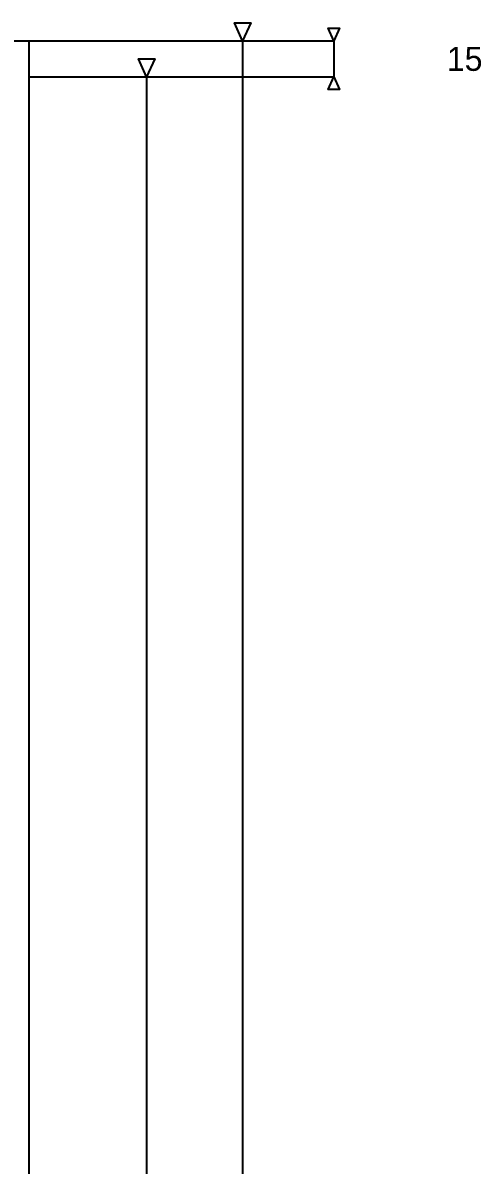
# Model space of a CAD drawing. Header units: millimetres. Extents: x 42 to 3058, y 353 to 2599.
# Drawn here: x 2867.4 to 3058.4, y 1461.5 to 1937.5 of the extents above; entities that cross this region are included whole.
import ezdxf
from ezdxf.enums import TextEntityAlignment as Align

# ---------------------------------------------------------------- set-up
doc = ezdxf.new("R2010")
doc.units = ezdxf.units.MM
doc.layers.add('DRAWING', color=7, linetype='Continuous')
doc.layers.add('TEXT', color=7, linetype='Continuous')

msp = doc.modelspace()

# ---------------------------------------------------------------- linework, layer by layer
at = {"layer": 'DRAWING', "linetype": 'CONTINUOUS', "true_color": 0x111111}
for p, q in [((2550, 1930), (2870, 1930)), ((2870, 1930), (2870, 500))]:
    msp.add_line(p, q, dxfattribs=at)
at = {"layer": 'DRAWING', "linetype": 'CONTINUOUS', "true_color": 0xff6a00}
for p, q in [((2870, 1930), (2959, 1930)), ((2870, 1930), (2997, 1930)), ((2959, 1930), (2959, 500)), ((2997, 1930), (2997, 1915)), ((2870, 1915), (2919, 1915)), ((2870, 1915), (2997, 1915)), ((2919, 1915), (2919, 515))]:
    msp.add_line(p, q, dxfattribs=at)
for points in [[(2959, 1930), (2955.62, 1937.5), (2962.38, 1937.5)], [(2997, 1930), (2994.64, 1935.25), (2999.36, 1935.25)], [(2919, 1915), (2915.62, 1922.5), (2922.38, 1922.5)], [(2997, 1915), (2999.36, 1909.75), (2994.64, 1909.75)]]:
    msp.add_lwpolyline(points, close=True, dxfattribs=at)

# ---------------------------------------------------------------- texts
at = {"layer": 'TEXT', "true_color": 0xff6a00}
msp.add_text('15', height=10, dxfattribs=at).set_placement((3051.5, 1922.5), align=Align.MIDDLE_CENTER)

doc.saveas('drawing.dxf')
